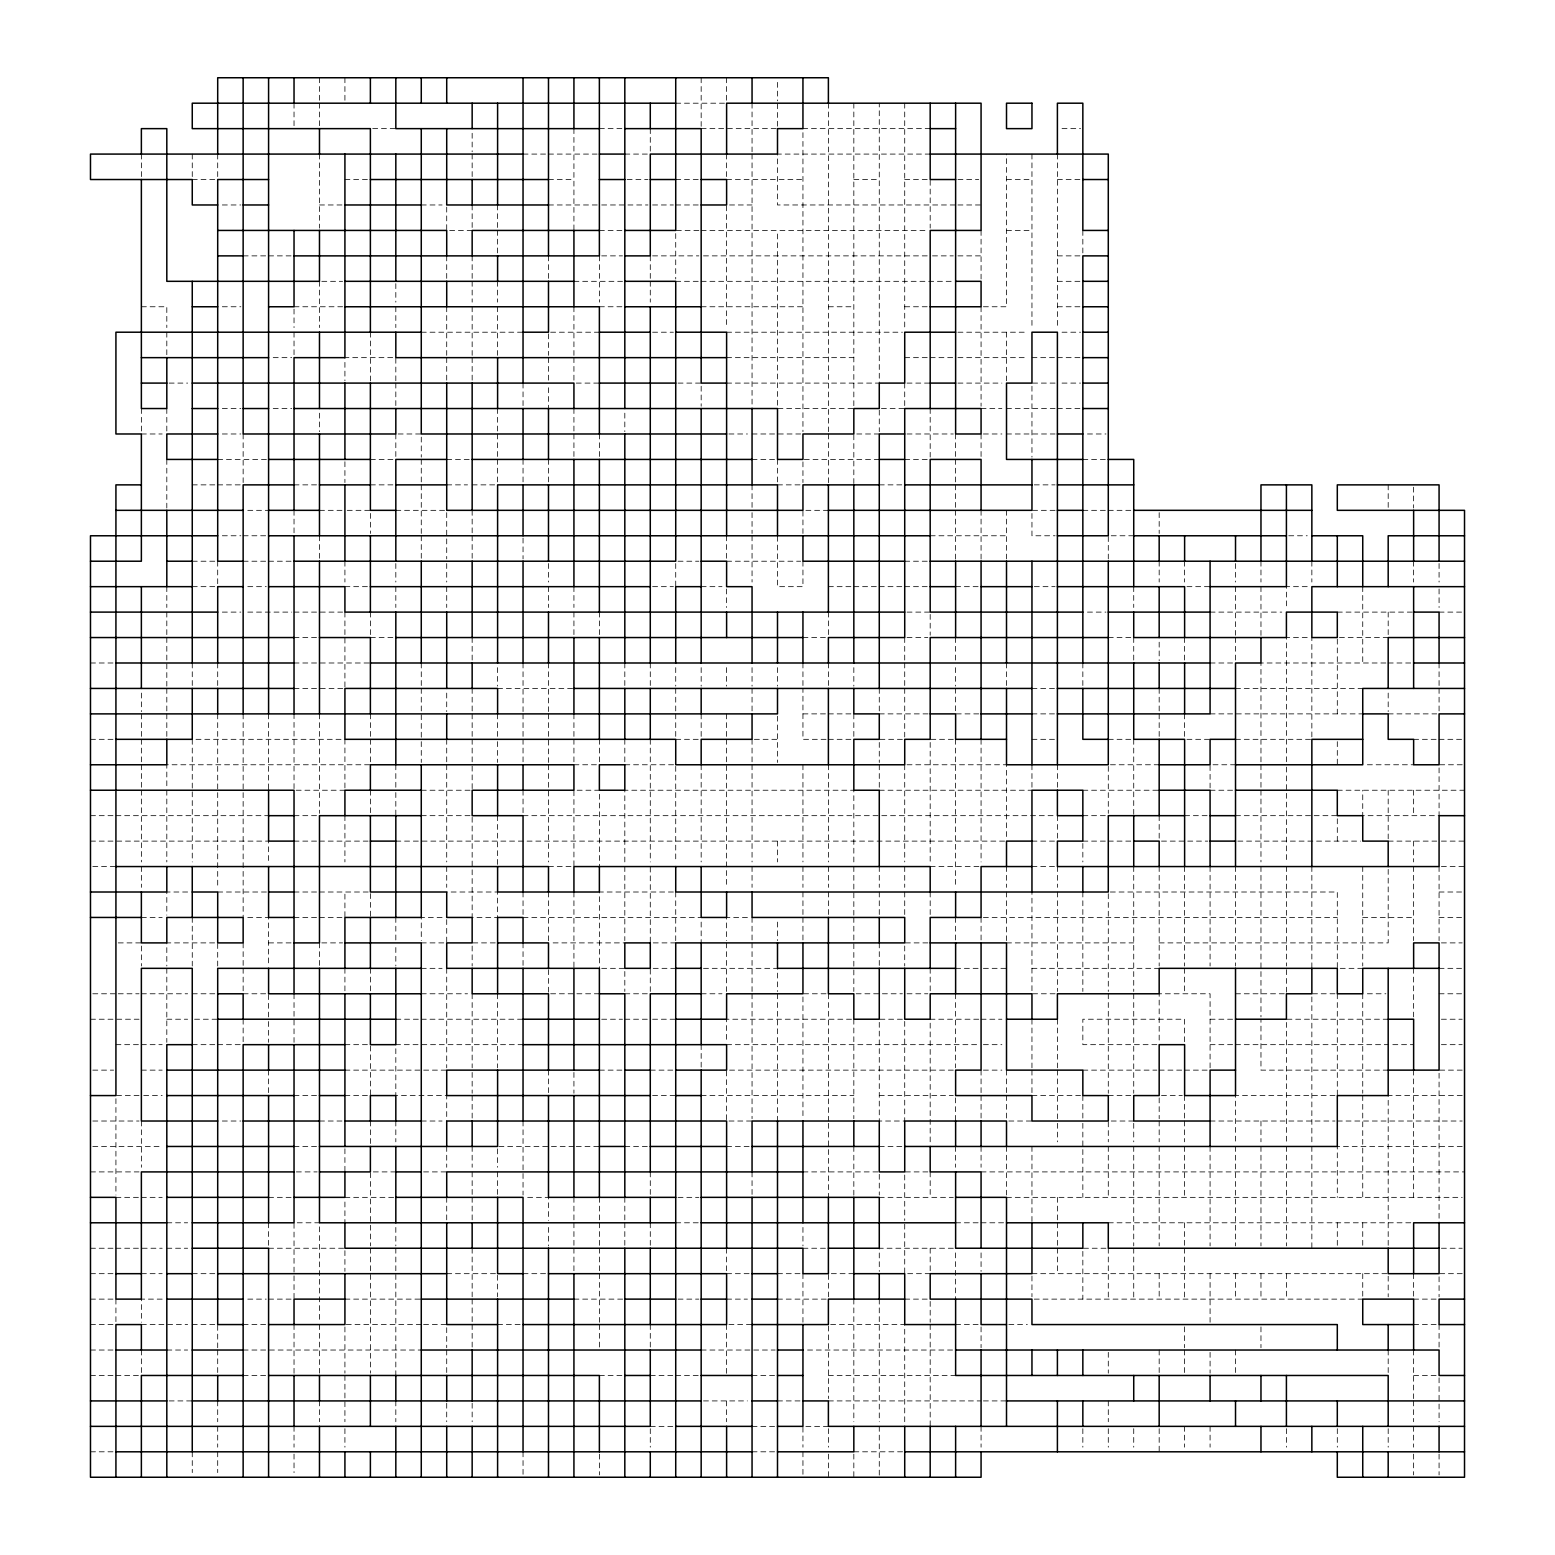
<?xml version="1.0" encoding="UTF-8"?>
<svg xmlns="http://www.w3.org/2000/svg" width="1555" height="1555" viewBox="0 0 1555 1555"><rect width="100%" height="100%" fill="white"/><g stroke="black" fill="none" stroke-linecap="round" stroke-linejoin="round"><path stroke-width="0.75" stroke-dasharray="5 3.75" d="M675.725 103.194L726.613 103.194M372.695 128.637L395.825 128.637M599.375 128.637L622.505 128.637M701.169 128.637L777.5 128.637L777.5 103.194M930.182 128.637L802.944 128.637L802.944 431.668M1062.026 128.637L1080.531 128.637M523.044 154.081L546.174 154.081M548.487 154.081L597.062 154.081M624.818 154.081L650.282 154.081M930.182 154.081L777.5 154.081L777.5 204.968L955.625 204.968M192.256 179.525L215.387 179.525M344.918 179.525L368.069 179.525M548.487 179.525L573.931 179.525M627.131 179.525L647.969 179.525M675.725 179.525L698.856 179.525M726.613 179.525L802.944 179.525M853.831 179.525L879.275 179.525M904.718 179.525L930.182 179.525L930.182 228.119M957.938 179.525L978.756 179.525M1006.513 179.525L1031.956 179.525M1057.4 179.525L1080.531 179.525M222.326 204.968L240.831 204.968M319.475 204.968L342.605 204.968M421.269 204.968L442.087 204.968M548.487 204.968L599.375 204.968M601.688 204.968L647.969 204.968M652.595 204.968L673.412 204.968M675.725 204.968L698.856 204.968M752.056 204.968L726.613 204.968L726.613 327.58M957.938 204.968L981.069 204.968M472.156 230.432L446.713 230.432L446.713 204.968M599.375 230.432L622.505 230.432M698.856 230.432L675.725 230.432L675.725 279.006M701.169 230.432L927.869 230.432M1006.513 230.432L1031.956 230.432M243.144 255.875L266.274 255.875M268.587 255.875L294.031 255.875M601.688 255.875L622.505 255.875M652.595 255.875L698.856 255.875M703.482 255.875L927.869 255.875M932.495 255.875L953.312 255.875M957.938 255.875L981.069 255.875M1057.4 255.875L1080.531 255.875M321.788 281.319L342.605 281.319M573.931 281.319L622.505 281.319M675.725 281.319L698.856 281.319M701.169 281.319L953.312 281.319M1057.4 281.319L1080.531 281.319M141.369 306.763L166.813 306.763L166.813 327.58M222.326 306.763L240.831 306.763M294.031 306.763L342.605 306.763M599.375 306.763L624.818 306.763M701.169 306.763L802.944 306.763M828.387 306.763L853.831 306.763M904.718 306.763L930.182 306.763M983.382 306.763L1006.513 306.763L1006.513 154.081M1057.4 306.763L1080.531 306.763M421.269 332.206L523.044 332.206M599.375 332.206L548.487 332.206L548.487 355.337M652.595 332.206L673.412 332.206M726.613 332.206L902.405 332.206M957.938 332.206L1027.33 332.206M1062.026 332.206L1080.531 332.206M273.214 357.65L291.718 357.65M726.613 357.65L853.831 357.65M904.718 357.65L927.869 357.65M930.182 357.65L953.312 357.65M957.938 357.65L1027.33 357.65M1031.956 357.65L1055.087 357.65M1057.4 357.65L1080.531 357.65M169.126 383.094L187.63 383.094M576.244 383.094L599.375 383.094M678.038 383.094L701.169 383.094L701.169 406.224M726.613 383.094L879.275 383.094L879.275 103.194M907.032 383.094L930.182 383.094M957.938 383.094L1001.887 383.094M1055.087 383.094L1031.956 383.094L1031.956 457.112M1062.026 383.094L1080.531 383.094M222.326 408.537L240.831 408.537M273.214 408.537L291.718 408.537M981.069 408.537L1001.887 408.537M1006.513 408.537L1055.087 408.537M1057.4 408.537L1080.531 408.537M141.369 433.981L162.186 433.981M222.326 433.981L240.831 433.981M398.138 433.981L421.269 433.981L421.269 457.112M728.926 433.981L747.43 433.981M752.056 433.981L800.631 433.981M879.275 433.981L853.831 433.981L853.831 484.868M907.032 433.981L953.312 433.981M983.382 433.981L1001.887 433.981M1006.513 433.981L1055.087 433.981M1087.47 433.981L1105.974 433.981M217.7 459.425L268.587 459.425M370.382 459.425L395.825 459.425M446.713 459.425L472.156 459.425M752.056 459.425L775.187 459.425M879.275 459.425L802.944 459.425L802.944 482.555M904.718 459.425L927.869 459.425M1082.844 459.425L1108.287 459.425M192.256 484.868L215.387 484.868M217.7 484.868L240.831 484.868M294.031 484.868L317.162 484.868M370.382 484.868L393.512 484.868M446.713 484.868L467.53 484.868M472.156 484.868L495.287 484.868M777.5 484.868L802.944 484.868M879.275 484.868L902.405 484.868M1034.269 484.868L1055.087 484.868M247.77 510.332L268.587 510.332M319.475 510.332L344.918 510.332M347.231 510.332L370.382 510.332L370.382 533.462M395.825 510.332L446.713 510.332M828.387 510.332L802.944 510.332L802.944 533.462M1055.087 510.332L1031.956 510.332L1031.956 535.775L1055.087 535.775M1082.844 510.332L1105.974 510.332M1108.287 510.332L1133.731 510.332M222.326 535.775L240.831 535.775M243.144 535.775L268.587 535.775M930.182 535.775L1006.513 535.775M1133.731 535.775L1108.287 535.775L1108.287 558.906M1288.726 535.775L1307.23 535.775M192.256 561.219L215.387 561.219M243.144 561.219L266.274 561.219M268.587 561.219L291.718 561.219M678.038 561.219L698.856 561.219M726.613 561.219L800.631 561.219M904.718 561.219L927.869 561.219M192.256 586.663L215.387 586.663M247.77 586.663L266.274 586.663M344.918 586.663L370.382 586.663M652.595 586.663L673.412 586.663M701.169 586.663L721.986 586.663M828.387 586.663L851.518 586.663M853.831 586.663L876.962 586.663M879.275 586.663L902.405 586.663M904.718 586.663L927.869 586.663M955.625 586.663L978.756 586.663M1034.269 586.663L1055.087 586.663M1186.931 586.663L1210.082 586.663M1307.23 586.663L1286.413 586.663L1286.413 607.48M222.326 612.106L240.831 612.106M247.77 612.106L291.718 612.106M294.031 612.106L342.605 612.106M907.032 612.106L930.182 612.106M1087.47 612.106L1105.974 612.106M1210.082 612.106L1281.787 612.106M1337.3 612.106L1413.631 612.106M1439.075 612.106L1462.205 612.106M294.031 637.55L317.162 637.55M370.382 637.55L395.825 637.55M802.944 637.55L828.387 637.55M907.032 637.55L927.869 637.55M1108.287 637.55L1131.418 637.55M1307.23 637.55L1286.413 637.55L1286.413 764.768M1388.187 637.55L1337.3 637.55L1337.3 713.881M90.482 662.994L113.612 662.994M294.031 662.994L370.382 662.994M1210.082 662.994L1235.525 662.994M1385.874 662.994L1260.969 662.994L1260.969 762.455M1388.187 662.994L1411.318 662.994M294.031 688.437L344.918 688.437L344.918 637.55M497.6 688.437L573.931 688.437M1031.956 688.437L1057.4 688.437M1235.525 688.437L1362.744 688.437M802.944 713.881L826.074 713.881M828.387 713.881L851.518 713.881M879.275 713.881L930.182 713.881M978.756 713.881L955.625 713.881L955.625 688.437M1031.956 713.881L1055.087 713.881M1210.082 713.881L1362.744 713.881M1388.187 713.881L1436.762 713.881M90.482 739.325L113.612 739.325M675.725 739.325L701.169 739.325M754.369 739.325L777.5 739.325M826.074 739.325L802.944 739.325L802.944 688.437M828.387 739.325L851.518 739.325M902.405 739.325L879.275 739.325L879.275 762.455M953.312 739.325L930.182 739.325L930.182 861.937M1031.956 739.325L1055.087 739.325M1108.287 739.325L1131.418 739.325M1186.931 739.325L1210.082 739.325M1235.525 739.325L1311.856 739.325L1311.856 637.55M1413.631 739.325L1436.762 739.325M1439.075 739.325L1462.205 739.325M573.931 764.768L599.375 764.768M624.818 764.768L675.725 764.768L675.725 861.937M907.032 764.768L1006.513 764.768L1006.513 838.806M1159.175 764.768L1108.287 764.768L1108.287 813.362M1235.525 764.768L1210.082 764.768L1210.082 787.919M1367.37 764.768L1413.631 764.768M1462.205 764.768L1439.075 764.768L1439.075 815.675L1362.744 815.675L1362.744 790.232M344.918 790.232L294.031 790.232L294.031 713.881M421.269 790.232L472.156 790.232L472.156 764.768M879.275 790.232L1031.956 790.232M1082.844 790.232L1159.175 790.232M1210.082 790.232L1235.525 790.232M1337.3 790.232L1464.518 790.232M90.482 815.675L113.612 815.675M115.925 815.675L268.587 815.675M294.031 815.675L317.162 815.675M421.269 815.675L472.156 815.675L472.156 917.45L497.6 917.45L497.6 892.006L446.713 892.006M523.044 815.675L1055.087 815.675M1082.844 815.675L1108.287 815.675M1184.618 815.675L1207.769 815.675M1235.525 815.675L1311.856 815.675M1314.169 815.675L1337.3 815.675L1337.3 841.119M90.482 841.119L268.587 841.119L268.587 861.937M294.031 841.119L317.162 841.119M319.475 841.119L368.069 841.119M395.825 841.119L1006.513 841.119M1031.956 841.119L1055.087 841.119M1082.844 841.119L1105.974 841.119M1108.287 841.119L1131.418 841.119M1161.488 841.119L1207.769 841.119M1237.838 841.119L1360.431 841.119M1388.187 841.119L1436.762 841.119M1441.388 841.119L1464.518 841.119M92.795 866.563L115.925 866.563M548.487 866.563L573.931 866.563L573.931 790.232L599.375 790.232L599.375 866.563M930.182 866.563L981.069 866.563M1031.956 866.563L1055.087 866.563M1441.388 866.563L1464.518 866.563M187.63 892.006L166.813 892.006L166.813 915.137M217.7 892.006L268.587 892.006M294.031 892.006L317.162 892.006M319.475 892.006L370.382 892.006L370.382 917.45M673.412 892.006L599.375 892.006L599.375 968.337M1439.075 892.006L1462.205 892.006M141.369 917.45L162.186 917.45M247.77 917.45L268.587 917.45L268.587 966.024M294.031 917.45L317.162 917.45M319.475 917.45L344.918 917.45L344.918 892.006M442.087 917.45L421.269 917.45L421.269 940.581M523.044 917.45L701.169 917.45M747.43 917.45L726.613 917.45L726.613 940.581M983.382 917.45L1337.3 917.45M1362.744 917.45L1413.631 917.45M1439.075 917.45L1462.205 917.45M118.238 942.894L141.369 942.894L141.369 966.024M268.587 942.894L294.031 942.894M321.788 942.894L342.605 942.894M421.269 942.894L446.713 942.894L446.713 917.45M495.287 942.894L472.156 942.894L472.156 966.024M553.114 942.894L624.818 942.894M675.725 942.894L650.282 942.894L650.282 866.563M927.869 942.894L904.718 942.894L904.718 966.024M1006.513 942.894L1133.731 942.894M1159.175 942.894L1388.187 942.894L1388.187 866.563M1441.388 942.894L1462.205 942.894M421.269 968.337L442.087 968.337M601.688 968.337L624.818 968.337L624.818 991.468M675.725 968.337L650.282 968.337L650.282 991.468M703.482 968.337L777.5 968.337L777.5 991.468M955.625 968.337L978.756 968.337M983.382 968.337L1006.513 968.337M1031.956 968.337L1159.175 968.337M1362.744 968.337L1337.3 968.337L1337.3 892.006L1108.287 892.006L1108.287 991.468M1439.075 968.337L1462.205 968.337M92.795 993.781L115.925 993.781M118.238 993.781L139.056 993.781M141.369 993.781L187.63 993.781M192.256 993.781L217.7 993.781M243.144 993.781L268.587 993.781L268.587 1016.912M421.269 993.781L467.53 993.781M599.375 993.781L548.487 993.781L548.487 968.337M624.818 993.781L647.969 993.781M701.169 993.781L721.986 993.781M826.074 993.781L802.944 993.781L802.944 1118.706M856.144 993.781L902.405 993.781M907.032 993.781L927.869 993.781M1055.087 993.781L1031.956 993.781L1031.956 892.006M1235.525 993.781L1286.413 993.781L1286.413 968.337M1334.987 993.781L1311.856 993.781L1311.856 1141.837M1367.37 993.781L1385.874 993.781M1439.075 993.781L1462.205 993.781M90.482 1019.225L139.056 1019.225M166.813 1019.225L187.63 1019.225M194.569 1019.225L217.7 1019.225M395.825 1019.225L418.956 1019.225M421.269 1019.225L523.044 1019.225M601.688 1019.225L622.505 1019.225M624.818 1019.225L650.282 1019.225M652.595 1019.225L675.725 1019.225M851.518 1019.225L726.613 1019.225L726.613 1042.355M902.405 1019.225L879.275 1019.225L879.275 1121.019L904.718 1121.019L904.718 1019.225M978.756 1019.225L930.182 1019.225L930.182 1141.837M981.069 1019.225L1001.887 1019.225M1210.082 1019.225L1233.212 1019.225M1388.187 1019.225L1286.413 1019.225L1286.413 1141.837M1441.388 1019.225L1462.205 1019.225M115.925 1044.668L139.056 1044.668M141.369 1044.668L162.186 1044.668M192.256 1044.668L215.387 1044.668M217.7 1044.668L240.831 1044.668M344.918 1044.668L368.069 1044.668M523.044 1044.668L395.825 1044.668L395.825 1095.575L446.713 1095.575L446.713 1121.019M726.613 1044.668L978.756 1044.668M983.382 1044.668L1001.887 1044.668M1156.862 1044.668L1082.844 1044.668L1082.844 1019.225L1184.618 1019.225L1184.618 1042.355M1210.082 1044.668L1233.212 1044.668M1235.525 1044.668L1388.187 1044.668M1392.813 1044.668L1413.631 1044.668M1441.388 1044.668L1462.205 1044.668M92.795 1070.132L113.612 1070.132M141.369 1070.132L162.186 1070.132M344.918 1070.132L446.713 1070.132M599.375 1070.132L624.818 1070.132M650.282 1070.132L673.412 1070.132M953.312 1070.132L726.613 1070.132L726.613 1121.019L752.056 1121.019M983.382 1070.132L1001.887 1070.132M1082.844 1070.132L1156.862 1070.132M1159.175 1070.132L1182.305 1070.132M1184.618 1070.132L1207.769 1070.132M1388.187 1070.132L1260.969 1070.132L1260.969 1019.225M1462.205 1070.132L1439.075 1070.132L1439.075 1222.794M139.056 1095.575L115.925 1095.575L115.925 1195.037M143.682 1095.575L162.186 1095.575M294.031 1095.575L319.475 1095.575M344.918 1095.575L370.382 1095.575L370.382 1044.668M652.595 1095.575L675.725 1095.575M701.169 1095.575L853.831 1095.575M879.275 1095.575L953.312 1095.575M1031.956 1095.575L1080.531 1095.575M1108.287 1095.575L1133.731 1095.575M1161.488 1095.575L1182.305 1095.575M1334.987 1095.575L1235.525 1095.575L1235.525 1141.837M1462.205 1095.575L1388.187 1095.575L1388.187 1248.237M92.795 1121.019L139.056 1121.019M222.326 1121.019L240.831 1121.019M319.475 1121.019L342.605 1121.019M421.269 1121.019L442.087 1121.019M1008.826 1121.019L1031.956 1121.019M1133.731 1121.019L1108.287 1121.019L1108.287 1141.837M1210.082 1121.019L1334.987 1121.019M1337.3 1121.019L1462.205 1121.019M92.795 1146.463L162.186 1146.463M294.031 1146.463L319.475 1146.463M573.931 1146.463L497.6 1146.463L497.6 1167.28M576.244 1146.463L599.375 1146.463M624.818 1146.463L647.969 1146.463M726.613 1146.463L752.056 1146.463M879.275 1146.463L904.718 1146.463M1462.205 1146.463L1337.3 1146.463L1337.3 1197.35M90.482 1171.906L139.056 1171.906M296.344 1171.906L317.162 1171.906M395.825 1171.906L370.382 1171.906L370.382 1245.924M423.582 1171.906L446.713 1171.906M802.944 1171.906L879.275 1171.906L879.275 1195.037M927.869 1171.906L904.718 1171.906L904.718 1220.481M981.069 1171.906L1464.518 1171.906M115.925 1197.35L139.056 1197.35M141.369 1197.35L162.186 1197.35M268.587 1197.35L294.031 1197.35M344.918 1197.35L395.825 1197.35M527.67 1197.35L548.487 1197.35L548.487 1220.481M678.038 1197.35L698.856 1197.35M879.275 1197.35L953.312 1197.35M1006.513 1197.35L1462.205 1197.35M166.813 1222.794L187.63 1222.794M675.725 1222.794L701.169 1222.794M955.625 1222.794L978.756 1222.794M981.069 1222.794L1006.513 1222.794M1108.287 1222.794L1411.318 1222.794M90.482 1248.237L113.612 1248.237M115.925 1248.237L162.186 1248.237M166.813 1248.237L187.63 1248.237M268.587 1248.237L344.918 1248.237L344.918 1271.368M802.944 1248.237L826.074 1248.237M953.312 1248.237L879.275 1248.237L879.275 1271.368M1105.974 1248.237L1082.844 1248.237L1082.844 1299.125M1441.388 1248.237L1462.205 1248.237M90.482 1273.681L113.612 1273.681M141.369 1273.681L162.186 1273.681M192.256 1273.681L217.7 1273.681M446.713 1273.681L497.6 1273.681L497.6 1296.812M523.044 1273.681L548.487 1273.681M726.613 1273.681L752.056 1273.681M777.5 1273.681L800.631 1273.681M853.831 1273.681L828.387 1273.681L828.387 1296.812M930.182 1273.681L904.718 1273.681L904.718 1222.794M1031.956 1273.681L1388.187 1273.681L1388.187 1296.812M1462.205 1273.681L1439.075 1273.681L1439.075 1296.812M90.482 1299.125L113.612 1299.125M162.186 1299.125L141.369 1299.125L141.369 1322.255M247.77 1299.125L266.274 1299.125M268.587 1299.125L294.031 1299.125L294.031 1222.794L319.475 1222.794L319.475 1322.255M344.918 1299.125L421.269 1299.125M573.931 1299.125L624.818 1299.125M678.038 1299.125L698.856 1299.125M726.613 1299.125L747.43 1299.125M777.5 1299.125L828.387 1299.125M904.718 1299.125L927.869 1299.125M1034.269 1299.125L1362.744 1299.125M1413.631 1299.125L1436.762 1299.125M90.482 1324.568L113.612 1324.568M141.369 1324.568L187.63 1324.568M192.256 1324.568L217.7 1324.568L217.7 1347.719M243.144 1324.568L266.274 1324.568M421.269 1324.568L344.918 1324.568L344.918 1373.162M423.582 1324.568L446.713 1324.568L446.713 1347.719M497.6 1324.568L523.044 1324.568M728.926 1324.568L752.056 1324.568M955.625 1324.568L978.756 1324.568M1008.826 1324.568L1027.33 1324.568M1413.631 1324.568L1436.762 1324.568M90.482 1350.032L113.612 1350.032M166.813 1350.032L187.63 1350.032M243.144 1350.032L421.269 1350.032M701.169 1350.032L775.187 1350.032M807.57 1350.032L955.625 1350.032M90.482 1375.475L113.612 1375.475M115.925 1375.475L141.369 1375.475M243.144 1375.475L266.274 1375.475M599.375 1375.475L622.505 1375.475M650.282 1375.475L673.412 1375.475M675.725 1375.475L698.856 1375.475M752.056 1375.475L775.187 1375.475M828.387 1375.475L955.625 1375.475M1413.631 1375.475L1436.762 1375.475M169.126 1400.919L192.256 1400.919M703.482 1400.919L747.43 1400.919M777.5 1400.919L800.631 1400.919M828.387 1400.919L981.069 1400.919M983.382 1400.919L1006.513 1400.919M650.282 1426.363L675.725 1426.363M752.056 1426.363L777.5 1426.363M828.387 1426.363L802.944 1426.363L802.944 1447.18M90.482 1451.806L113.612 1451.806M752.056 1451.806L777.5 1451.806M853.831 1451.806L904.718 1451.806M1439.075 563.532L1439.075 582.037M1439.075 588.976L1439.075 607.48M1439.075 662.994L1439.075 686.124M1439.075 688.437L1439.075 711.568M1439.075 866.563L1439.075 940.581M1439.075 1324.568L1439.075 1350.032M1439.075 1377.788L1439.075 1421.737M1439.075 1454.119L1439.075 1474.937M1413.631 487.181L1413.631 508.019M1413.631 561.219L1413.631 582.037M1413.631 790.232L1413.631 815.675M1413.631 841.119L1413.631 861.937M1413.631 866.563L1413.631 940.581M1413.631 968.337L1413.631 1016.912M1413.631 1070.132L1413.631 1197.35M1413.631 1273.681L1413.631 1296.812M1413.631 1350.032L1413.631 1398.606M1413.631 1400.919L1413.631 1421.737M1413.631 1426.363L1413.631 1447.18M1413.631 1454.119L1413.631 1474.937M1388.187 484.868L1388.187 508.019M1388.187 612.106L1388.187 635.237M1388.187 693.064L1388.187 711.568M1388.187 790.232L1388.187 838.806M1388.187 1350.032L1388.187 1373.162M1388.187 1428.676L1388.187 1447.18M1362.744 586.663L1362.744 662.994M1362.744 866.563L1362.744 966.024M1362.744 993.781L1362.744 1093.262M1362.744 1095.575L1362.744 1197.35M1362.744 1222.794L1362.744 1248.237M1362.744 1273.681L1362.744 1296.812M1337.3 741.638L1337.3 764.768M1337.3 993.781L1337.3 1095.575M1337.3 1222.794L1337.3 1248.237M1337.3 1428.676L1337.3 1447.18M1311.856 561.219L1311.856 582.037M1311.856 866.563L1311.856 968.337M1311.856 1146.463L1311.856 1248.237M1286.413 767.082L1286.413 861.937M1286.413 866.563L1286.413 966.024M1286.413 1146.463L1286.413 1245.924M1286.413 1273.681L1286.413 1299.125M1286.413 1428.676L1286.413 1447.18M1260.969 561.219L1260.969 582.037M1260.969 586.663L1260.969 637.55M1260.969 764.768L1260.969 787.919M1260.969 790.232L1260.969 861.937M1260.969 866.563L1260.969 1016.912M1260.969 1121.019L1260.969 1141.837M1260.969 1146.463L1260.969 1245.924M1260.969 1273.681L1260.969 1299.125M1260.969 1326.881L1260.969 1347.719M1235.525 563.532L1235.525 582.037M1235.525 586.663L1235.525 635.237M1235.525 637.55L1235.525 660.681M1235.525 866.563L1235.525 966.024M1235.525 1146.463L1235.525 1245.924M1235.525 1273.681L1235.525 1299.125M1235.525 1350.032L1235.525 1373.162M1210.082 866.563L1210.082 966.024M1210.082 1067.819L1210.082 993.781L1159.175 993.781L1159.175 1042.355M1210.082 1146.463L1210.082 1245.924M1210.082 1273.681L1210.082 1322.255M1210.082 1352.345L1210.082 1373.162M1210.082 1426.363L1210.082 1447.18M1184.618 561.219L1184.618 582.037M1184.618 637.55L1184.618 660.681M1184.618 713.881L1184.618 737.012M1184.618 866.563L1184.618 966.024M1184.618 968.337L1184.618 993.781M1184.618 1095.575L1184.618 1118.706M1184.618 1121.019L1184.618 1141.837M1184.618 1146.463L1184.618 1197.35M1184.618 1222.794L1184.618 1245.924M1184.618 1248.237L1184.618 1299.125M1184.618 1326.881L1184.618 1347.719M1184.618 1350.032L1184.618 1373.162M1184.618 1426.363L1184.618 1447.18M1159.175 512.645L1159.175 533.462M1159.175 561.219L1159.175 582.037M1159.175 642.176L1159.175 660.681M1159.175 688.437L1159.175 711.568M1159.175 713.881L1159.175 739.325M1159.175 815.675L1159.175 838.806M1159.175 866.563L1159.175 966.024M1159.175 1097.888L1159.175 1118.706M1159.175 1121.019L1159.175 1141.837M1159.175 1146.463L1159.175 1245.924M1159.175 1273.681L1159.175 1299.125M1159.175 1350.032L1159.175 1373.162M1159.175 1428.676L1159.175 1451.806M1133.731 586.663L1133.731 607.48M1133.731 637.55L1133.731 660.681M1133.731 739.325L1133.731 815.675M1133.731 866.563L1133.731 991.468M1133.731 993.781L1133.731 1093.262M1133.731 1123.332L1133.731 1141.837M1133.731 1146.463L1133.731 1245.924M1133.731 1248.237L1133.731 1299.125M1133.731 1428.676L1133.731 1447.18M1108.287 993.781L1108.287 1093.262M1108.287 1146.463L1108.287 1197.35M1108.287 1248.237L1108.287 1299.125M1108.287 1352.345L1108.287 1373.162M1108.287 1400.919L1108.287 1421.737M1108.287 1428.676L1108.287 1447.18M1082.844 230.432L1082.844 253.562M1082.844 662.994L1082.844 686.124M1082.844 843.432L1082.844 861.937M1082.844 892.006L1082.844 991.468M1082.844 1095.575L1082.844 1118.706M1082.844 1123.332L1082.844 1197.35M1082.844 1428.676L1082.844 1447.18M1057.4 154.081L1057.4 327.58M1057.4 764.768L1057.4 787.919M1057.4 815.675L1057.4 838.806M1057.4 866.563L1057.4 887.38M1057.4 892.006L1057.4 991.468M1057.4 1019.225L1057.4 1067.819M1057.4 1070.132L1057.4 1118.706M1057.4 1123.332L1057.4 1141.837M1057.4 1197.35L1057.4 1220.481M1057.4 1222.794L1057.4 1245.924M1057.4 1248.237L1057.4 1273.681M1031.956 154.081L1031.956 327.58M1031.956 764.768L1031.956 787.919M1031.956 1019.225L1031.956 1067.819M1031.956 1070.132L1031.956 1093.262M1031.956 1146.463L1031.956 1222.794M1031.956 1275.994L1031.956 1296.812M1006.513 332.206L1006.513 380.781M1006.513 510.332L1006.513 558.906M1006.513 662.994L1006.513 686.124M1006.513 866.563L1006.513 887.38M1006.513 892.006L1006.513 940.581M1006.513 1070.132L1006.513 1093.262M1006.513 1095.575L1006.513 1118.706M1006.513 1146.463L1006.513 1195.037M981.069 230.432L981.069 279.006M981.069 306.763L981.069 406.224M981.069 433.981L981.069 457.112M981.069 510.332L981.069 561.219M981.069 739.325L981.069 861.937M981.069 917.45L981.069 940.581M981.069 1070.132L981.069 1093.262M981.069 1095.575L981.069 1121.019M981.069 1146.463L981.069 1167.28M981.069 1252.863L981.069 1271.368M981.069 1326.881L981.069 1347.719M981.069 1426.363L981.069 1447.18M955.625 433.981L955.625 457.112M955.625 459.425L955.625 482.555M955.625 484.868L955.625 508.019M955.625 510.332L955.625 561.219M955.625 637.55L955.625 660.681M955.625 667.62L955.625 686.124M955.625 739.325L955.625 887.38M955.625 917.45L955.625 940.581M955.625 993.781L955.625 1067.819M955.625 1097.888L955.625 1121.019M955.625 1146.463L955.625 1167.28M955.625 1252.863L955.625 1299.125M930.182 408.537L930.182 457.112M930.182 614.419L930.182 635.237M930.182 892.006L930.182 915.137M930.182 968.337L930.182 991.468M930.182 1171.906L930.182 1197.35M930.182 1248.237L930.182 1271.368M930.182 1301.438L930.182 1322.255M930.182 1324.568L930.182 1426.363M904.718 103.194L904.718 327.58M904.718 383.094L904.718 408.537L879.275 408.537L879.275 431.668M904.718 637.55L904.718 660.681M904.718 662.994L904.718 686.124M904.718 688.437L904.718 737.012M904.718 764.768L904.718 861.937M904.718 866.563L904.718 887.38M904.718 892.006L904.718 917.45M904.718 1421.737L904.718 1324.568L828.387 1324.568L828.387 1398.606M879.275 688.437L879.275 711.568M879.275 764.768L879.275 787.919M879.275 866.563L879.275 887.38M879.275 892.006L879.275 915.137M879.275 942.894L879.275 966.024M879.275 1299.125L879.275 1421.737M879.275 1426.363L879.275 1477.25M853.831 103.194L853.831 408.537L777.5 408.537L777.5 230.432M853.831 667.62L853.831 686.124M853.831 713.881L853.831 737.012M853.831 861.937L853.831 790.232L624.818 790.232L624.818 861.937M853.831 866.563L853.831 915.137M853.831 917.45L853.831 991.468M853.831 1019.225L853.831 1118.706M853.831 1146.463L853.831 1197.35M853.831 1299.125L853.831 1421.737M853.831 1454.119L853.831 1477.25M828.387 103.194L828.387 431.668M828.387 433.981L828.387 484.868M828.387 612.106L828.387 635.237M828.387 662.994L828.387 686.124M828.387 764.768L828.387 861.937M828.387 866.563L828.387 887.38M828.387 892.006L828.387 915.137M828.387 993.781L828.387 1121.019M828.387 1123.332L828.387 1197.35M828.387 1428.676L828.387 1447.18M828.387 1454.119L828.387 1477.25M802.944 561.219L802.944 586.663L777.5 586.663L777.5 535.775M802.944 662.994L802.944 686.124M802.944 764.768L802.944 861.937M802.944 866.563L802.944 887.38M802.944 892.006L802.944 915.137M802.944 917.45L802.944 942.894M802.944 1227.42L802.944 1245.924M802.944 1273.681L802.944 1322.255M802.944 1451.806L802.944 1474.937M777.5 82.376L777.5 100.881M777.5 459.425L777.5 482.555M777.5 667.62L777.5 686.124M777.5 716.194L777.5 762.455M777.5 841.119L777.5 861.937M777.5 922.076L777.5 940.581M777.5 993.781L777.5 1121.019M752.056 103.194L752.056 151.768M752.056 154.081L752.056 408.537M752.056 484.868L752.056 508.019M752.056 512.645L752.056 533.462M752.056 535.775L752.056 582.037M752.056 667.62L752.056 686.124M752.056 688.437L752.056 711.568M752.056 739.325L752.056 762.455M752.056 764.768L752.056 861.937M752.056 866.563L752.056 887.38M752.056 917.45L752.056 940.581M752.056 942.894L752.056 991.468M752.056 993.781L752.056 1118.706M752.056 1171.906L752.056 1195.037M726.613 77.75L726.613 100.881M726.613 154.081L726.613 177.212M726.613 535.775L726.613 558.906M726.613 588.976L726.613 607.48M726.613 667.62L726.613 686.124M726.613 713.881L726.613 737.012M726.613 739.325L726.613 887.38M726.613 942.894L726.613 991.468M726.613 1248.237L726.613 1271.368M726.613 1324.568L726.613 1375.475M726.613 1400.919L726.613 1421.737M701.169 77.75L701.169 126.324M701.169 667.62L701.169 686.124M701.169 713.881L701.169 737.012M701.169 764.768L701.169 861.937M701.169 922.076L701.169 942.894M701.169 1044.668L701.169 1067.819M675.725 563.532L675.725 586.663M675.725 667.62L675.725 686.124M675.725 688.437L675.725 711.568M675.725 713.881L675.725 737.012M675.725 892.006L675.725 940.581M650.282 128.637L650.282 151.768M650.282 255.875L650.282 279.006M650.282 281.319L650.282 302.137M650.282 662.994L650.282 686.124M650.282 739.325L650.282 861.937M650.282 1171.906L650.282 1195.037M650.282 1222.794L650.282 1245.924M650.282 1324.568L650.282 1347.719M650.282 1428.676L650.282 1447.18M624.818 413.163L624.818 431.668M624.818 662.994L624.818 686.124M624.818 739.325L624.818 762.455M624.818 866.563L624.818 940.581M624.818 1197.35L624.818 1220.481M624.818 1222.794L624.818 1245.924M599.375 255.875L599.375 302.137M599.375 433.981L599.375 457.112M599.375 612.106L599.375 635.237M599.375 739.325L599.375 762.455M599.375 1197.35L599.375 1220.481M599.375 1222.794L599.375 1245.924M599.375 1248.237L599.375 1271.368M599.375 1273.681L599.375 1322.255M599.375 1324.568L599.375 1347.719M599.375 1454.119L599.375 1474.937M573.931 128.637L573.931 230.432M573.931 306.763L573.931 355.337M573.931 357.65L573.931 380.781M573.931 408.537L573.931 431.668M573.931 433.981L573.931 457.112M573.931 586.663L573.931 607.48M573.931 612.106L573.931 635.237M573.931 713.881L573.931 737.012M573.931 739.325L573.931 762.455M573.931 892.006L573.931 968.337M573.931 1072.445L573.931 1093.262M573.931 1197.35L573.931 1220.481M573.931 1222.794L573.931 1245.924M573.931 1248.237L573.931 1271.368M548.487 255.875L548.487 279.006M548.487 357.65L548.487 380.781M548.487 387.72L548.487 408.537M548.487 459.425L548.487 482.555M548.487 563.532L548.487 582.037M548.487 586.663L548.487 607.48M548.487 662.994L548.487 711.568M548.487 713.881L548.487 762.455M548.487 764.768L548.487 861.937M548.487 892.006L548.487 942.894M548.487 1070.132L548.487 1093.262M548.487 1227.42L548.487 1245.924M523.044 383.094L523.044 406.224M523.044 459.425L523.044 482.555M523.044 538.088L523.044 558.906M523.044 662.994L523.044 711.568M523.044 713.881L523.044 737.012M523.044 739.325L523.044 764.768M523.044 790.232L523.044 813.362M523.044 892.006L523.044 915.137M523.044 942.894L523.044 968.337M523.044 1121.019L523.044 1195.037M523.044 1451.806L523.044 1474.937M497.6 204.968L497.6 228.119M497.6 230.432L497.6 255.875M497.6 281.319L497.6 302.137M497.6 306.763L497.6 355.337M497.6 408.537L497.6 431.668M497.6 433.981L497.6 457.112M497.6 459.425L497.6 482.555M497.6 667.62L497.6 686.124M497.6 713.881L497.6 737.012M497.6 741.638L497.6 762.455M497.6 815.675L497.6 866.563M497.6 993.781L497.6 1067.819M497.6 1171.906L497.6 1195.037M472.156 133.264L472.156 151.768M472.156 154.081L472.156 179.525M472.156 204.968L472.156 228.119M472.156 255.875L472.156 279.006M472.156 281.319L472.156 302.137M472.156 306.763L472.156 355.337M472.156 357.65L472.156 380.781M472.156 510.332L472.156 533.462M472.156 535.775L472.156 558.906M472.156 637.55L472.156 660.681M472.156 688.437L472.156 711.568M472.156 713.881L472.156 737.012M472.156 739.325L472.156 762.455M472.156 993.781L472.156 1067.819M472.156 1072.445L472.156 1093.262M472.156 1095.575L472.156 1118.706M472.156 1146.463L472.156 1167.28M472.156 1171.906L472.156 1195.037M472.156 1197.35L472.156 1220.481M472.156 1248.237L472.156 1296.812M472.156 1299.125L472.156 1322.255M472.156 1324.568L472.156 1347.719M472.156 1403.232L472.156 1421.737M446.713 255.875L446.713 279.006M446.713 306.763L446.713 355.337M446.713 357.65L446.713 383.094M446.713 512.645L446.713 558.906M446.713 563.532L446.713 582.037M446.713 586.663L446.713 607.48M446.713 693.064L446.713 711.568M446.713 739.325L446.713 762.455M446.713 764.768L446.713 861.937M446.713 866.563L446.713 887.38M446.713 968.337L446.713 1067.819M446.713 1146.463L446.713 1167.28M446.713 1197.35L446.713 1220.481M446.713 1350.032L446.713 1375.475M446.713 1403.232L446.713 1421.737M421.269 459.425L421.269 482.555M421.269 484.868L421.269 533.462M421.269 535.775L421.269 561.219M421.269 662.994L421.269 686.124M421.269 688.437L421.269 739.325M421.269 741.638L421.269 762.455M395.825 283.632L395.825 302.137M395.825 306.763L395.825 327.58M395.825 380.781L395.825 357.65L344.918 357.65L344.918 380.781M395.825 383.094L395.825 408.537M395.825 433.981L395.825 457.112M395.825 563.532L395.825 582.037M395.825 586.663L395.825 607.48M395.825 764.768L395.825 787.919M395.825 792.545L395.825 815.675M395.825 917.45L395.825 940.581M395.825 947.52L395.825 966.024M395.825 1121.019L395.825 1141.837M395.825 1227.42L395.825 1245.924M395.825 1248.237L395.825 1375.475M395.825 1400.919L395.825 1421.737M370.382 332.206L370.382 383.094M370.382 612.106L370.382 635.237M370.382 713.881L370.382 737.012M370.382 739.325L370.382 764.768L166.813 764.768L166.813 787.919M370.382 790.232L370.382 813.362M370.382 968.337L370.382 991.468M370.382 1121.019L370.382 1146.463M370.382 1248.237L370.382 1373.162M344.918 77.75L344.918 100.881M344.918 461.738L344.918 482.555M344.918 561.219L344.918 582.037M344.918 612.106L344.918 635.237M344.918 787.919L344.918 739.325L192.256 739.325L192.256 861.937M344.918 815.675L344.918 861.937M344.918 968.337L344.918 991.468M344.918 1148.776L344.918 1171.906M344.918 1201.976L344.918 1222.794M344.918 1375.475L344.918 1421.737M344.918 1428.676L344.918 1447.18M319.475 77.75L319.475 100.881M319.475 103.194L319.475 126.324M319.475 154.081L319.475 228.119M319.475 281.319L319.475 327.58M319.475 413.163L319.475 431.668M319.475 535.775L319.475 558.906M319.475 713.881L319.475 813.362M319.475 942.894L319.475 966.024M319.475 1324.568L319.475 1373.162M319.475 1400.919L319.475 1421.737M294.031 103.194L294.031 126.324M294.031 309.076L294.031 327.58M294.031 332.206L294.031 355.337M294.031 510.332L294.031 533.462M294.031 993.781L294.031 1042.355M294.031 1324.568L294.031 1375.475M294.031 1426.363L294.031 1447.18M294.031 1454.119L294.031 1472.624M268.587 713.881L268.587 790.232M268.587 1021.538L268.587 1042.355M268.587 1070.132L268.587 1093.262M268.587 1222.794L268.587 1245.924M243.144 433.981L243.144 482.555M243.144 713.881L243.144 917.45M243.144 942.894L243.144 966.024M243.144 968.337L243.144 991.468M243.144 1019.225L243.144 1042.355M217.7 154.081L217.7 177.212M217.7 561.219L217.7 586.663M217.7 662.994L217.7 686.124M217.7 713.881L217.7 887.38M217.7 966.024L217.7 942.894L166.813 942.894L166.813 966.024M217.7 1350.032L217.7 1373.162M217.7 1400.919L217.7 1421.737M217.7 1426.363L217.7 1447.18M217.7 1451.806L217.7 1472.624M192.256 154.081L192.256 177.212M192.256 662.994L192.256 686.124M192.256 917.45L192.256 966.024M192.256 1451.806L192.256 1472.624M166.813 332.206L166.813 355.337M166.813 408.537L166.813 431.668M166.813 459.425L166.813 508.019M166.813 586.663L166.813 607.48M166.813 612.106L166.813 635.237M166.813 637.55L166.813 686.124M166.813 688.437L166.813 711.568M166.813 713.881L166.813 737.012M166.813 790.232L166.813 861.937M166.813 968.337L166.813 1042.355M141.369 154.081L141.369 177.212M141.369 408.537L141.369 431.668M141.369 693.064L141.369 711.568M141.369 713.881L141.369 737.012M141.369 739.325L141.369 762.455M141.369 764.768L141.369 787.919M141.369 790.232L141.369 861.937M141.369 866.563L141.369 887.38M141.369 1121.019L141.369 1167.28M141.369 1350.032L141.369 1373.162M115.925 1299.125L115.925 1322.255"/><path stroke-width="1.5" d="M675.725 103.194L192.256 103.194L192.256 128.637L370.382 128.637L370.382 332.206M599.375 128.637L395.825 128.637L395.825 77.75M624.818 128.637L701.169 128.637L701.169 383.094L726.613 383.094M930.182 128.637L955.625 128.637M523.044 154.081L90.482 154.081L90.482 179.525L192.256 179.525L192.256 204.968L217.7 204.968M599.375 154.081L624.818 154.081M930.182 154.081L1108.287 154.081L1108.287 535.775L1057.4 535.775M268.587 179.525L217.7 179.525L217.7 561.219L243.144 561.219M370.382 179.525L548.487 179.525M599.375 179.525L624.818 179.525M650.282 179.525L675.725 179.525M701.169 179.525L726.613 179.525L726.613 204.968L701.169 204.968M955.625 179.525L930.182 179.525L930.182 103.194M1082.844 179.525L1108.287 179.525M243.144 204.968L268.587 204.968M344.918 204.968L421.269 204.968M548.487 204.968L446.713 204.968L446.713 128.637M217.7 230.432L446.713 230.432L446.713 255.875M599.375 230.432L472.156 230.432L472.156 255.875M624.818 230.432L675.725 230.432L675.725 77.75M1108.287 230.432L1082.844 230.432L1082.844 103.194L1057.4 103.194L1057.4 154.081M217.7 255.875L243.144 255.875M294.031 255.875L599.375 255.875L599.375 77.75M624.818 255.875L650.282 255.875L650.282 154.081L777.5 154.081L777.5 128.637L802.944 128.637L802.944 77.75M1108.287 255.875L1082.844 255.875L1082.844 662.994M344.918 281.319L573.931 281.319M624.818 281.319L675.725 281.319L675.725 561.219L294.031 561.219M955.625 281.319L981.069 281.319L981.069 306.763L930.182 306.763M1082.844 281.319L1108.287 281.319M192.256 306.763L217.7 306.763M268.587 306.763L294.031 306.763L294.031 230.432M344.918 306.763L599.375 306.763L599.375 433.981M624.818 306.763L701.169 306.763M1082.844 306.763L1108.287 306.763M421.269 332.206L115.925 332.206L115.925 433.981L141.369 433.981L141.369 561.219L90.482 561.219M523.044 332.206L548.487 332.206L548.487 281.319M599.375 332.206L650.282 332.206M675.725 332.206L726.613 332.206L726.613 535.775M955.625 332.206L904.718 332.206L904.718 383.094L879.275 383.094L879.275 408.537L853.831 408.537L853.831 433.981L802.944 433.981L802.944 459.425L777.5 459.425L777.5 408.537L294.031 408.537M1082.844 332.206L1108.287 332.206M141.369 357.65L268.587 357.65M726.613 357.65L395.825 357.65L395.825 332.206M1082.844 357.65L1108.287 357.65M141.369 383.094L166.813 383.094M192.256 383.094L573.931 383.094L573.931 408.537M599.375 383.094L675.725 383.094M930.182 383.094L955.625 383.094M1082.844 383.094L1108.287 383.094M192.256 408.537L217.7 408.537M243.144 408.537L268.587 408.537M1082.844 408.537L1108.287 408.537M217.7 433.981L166.813 433.981L166.813 459.425L217.7 459.425M726.613 433.981L421.269 433.981L421.269 128.637M904.718 433.981L879.275 433.981L879.275 688.437M1057.4 433.981L1082.844 433.981M268.587 459.425L370.382 459.425M446.713 459.425L395.825 459.425L395.825 561.219M472.156 459.425L752.056 459.425M879.275 459.425L904.718 459.425M1082.844 459.425L1006.513 459.425L1006.513 383.094L1031.956 383.094L1031.956 332.206L1057.4 332.206L1057.4 764.768M1108.287 459.425L1133.731 459.425L1133.731 586.663M141.369 484.868L115.925 484.868L115.925 1095.575L90.482 1095.575M294.031 484.868L243.144 484.868L243.144 713.881M319.475 484.868L370.382 484.868M395.825 484.868L446.713 484.868M879.275 484.868L802.944 484.868L802.944 510.332L446.713 510.332L446.713 383.094M904.718 484.868L1031.956 484.868M1057.4 484.868L1133.731 484.868M115.925 510.332L243.144 510.332M268.587 510.332L319.475 510.332M395.825 510.332L370.382 510.332L370.382 383.094M828.387 510.332L1031.956 510.332L1031.956 459.425M1057.4 510.332L1082.844 510.332M1133.731 510.332L1311.856 510.332M217.7 535.775L90.482 535.775L90.482 1477.25L981.069 1477.25L981.069 1451.806M268.587 535.775L930.182 535.775M1133.731 535.775L1286.413 535.775M1311.856 535.775L1362.744 535.775L1362.744 586.663M1464.518 535.775L1388.187 535.775L1388.187 586.663M166.813 561.219L192.256 561.219M701.169 561.219L726.613 561.219L726.613 586.663L752.056 586.663L752.056 662.994M904.718 561.219L802.944 561.219L802.944 535.775M930.182 561.219L1464.518 561.219M90.482 586.663L192.256 586.663M243.144 586.663L217.7 586.663L217.7 662.994M268.587 586.663L344.918 586.663L344.918 612.106L904.718 612.106M370.382 586.663L650.282 586.663M701.169 586.663L675.725 586.663L675.725 662.994M930.182 586.663L955.625 586.663M981.069 586.663L1031.956 586.663M1057.4 586.663L1184.618 586.663L1184.618 637.55M1210.082 586.663L1286.413 586.663L1286.413 484.868M1464.518 586.663L1311.856 586.663L1311.856 637.55L1337.3 637.55L1337.3 612.106L1286.413 612.106L1286.413 637.55L1133.731 637.55L1133.731 612.106M90.482 612.106L217.7 612.106M1082.844 612.106L930.182 612.106L930.182 459.425L981.069 459.425L981.069 510.332M1108.287 612.106L1210.082 612.106M1413.631 612.106L1439.075 612.106L1439.075 662.994M90.482 637.55L294.031 637.55M319.475 637.55L370.382 637.55L370.382 713.881M395.825 637.55L802.944 637.55M1108.287 637.55L930.182 637.55L930.182 739.325L904.718 739.325L904.718 764.768L675.725 764.768L675.725 739.325L344.918 739.325L344.918 688.437L497.6 688.437L497.6 713.881M1464.518 637.55L1388.187 637.55L1388.187 688.437M115.925 662.994L294.031 662.994M370.382 662.994L1210.082 662.994M1413.631 662.994L1464.518 662.994M90.482 688.437L294.031 688.437M573.931 688.437L1031.956 688.437M1057.4 688.437L1235.525 688.437M1464.518 688.437L1362.744 688.437L1362.744 764.768L1235.525 764.768M90.482 713.881L777.5 713.881L777.5 688.437M930.182 713.881L955.625 713.881L955.625 739.325L1006.513 739.325M981.069 713.881L1031.956 713.881M1057.4 713.881L1210.082 713.881L1210.082 561.219M1362.744 713.881L1388.187 713.881L1388.187 739.325L1413.631 739.325L1413.631 764.768L1439.075 764.768L1439.075 713.881L1464.518 713.881M115.925 739.325L192.256 739.325L192.256 688.437M1108.287 739.325L1082.844 739.325L1082.844 688.437M1235.525 739.325L1210.082 739.325L1210.082 764.768L1159.175 764.768M1362.744 739.325L1311.856 739.325L1311.856 866.563M90.482 764.768L166.813 764.768L166.813 739.325M90.482 790.232L294.031 790.232L294.031 993.781M421.269 790.232L344.918 790.232L344.918 815.675M1159.175 790.232L1210.082 790.232L1210.082 866.563M1235.525 790.232L1337.3 790.232L1337.3 815.675L1362.744 815.675L1362.744 841.119L1388.187 841.119L1388.187 866.563M268.587 815.675L294.031 815.675M421.269 815.675L319.475 815.675L319.475 942.894L294.031 942.894M1082.844 815.675L1057.4 815.675L1057.4 790.232M1184.618 815.675L1108.287 815.675L1108.287 892.006L675.725 892.006L675.725 866.563M1210.082 815.675L1235.525 815.675M1464.518 815.675L1439.075 815.675L1439.075 866.563L1057.4 866.563L1057.4 841.119L1082.844 841.119L1082.844 790.232L1031.956 790.232L1031.956 892.006M294.031 841.119L268.587 841.119L268.587 790.232M370.382 841.119L395.825 841.119M1031.956 841.119L1006.513 841.119L1006.513 866.563M1133.731 841.119L1159.175 841.119L1159.175 866.563M1210.082 841.119L1235.525 841.119M115.925 866.563L548.487 866.563L548.487 892.006M1031.956 866.563L981.069 866.563L981.069 917.45L930.182 917.45L930.182 968.337M90.482 892.006L166.813 892.006L166.813 866.563M192.256 892.006L217.7 892.006L217.7 942.894L243.144 942.894L243.144 917.45L166.813 917.45L166.813 942.894L141.369 942.894L141.369 892.006M268.587 892.006L294.031 892.006M90.482 917.45L141.369 917.45M294.031 917.45L268.587 917.45L268.587 866.563M344.918 942.894L421.269 942.894L421.269 1477.25M497.6 942.894L548.487 942.894L548.487 968.337M930.182 942.894L1006.513 942.894L1006.513 1070.132L1082.844 1070.132L1082.844 1095.575L1108.287 1095.575L1108.287 1121.019L1031.956 1121.019L1031.956 1095.575L955.625 1095.575L955.625 1070.132L981.069 1070.132L981.069 942.894M421.269 968.337L217.7 968.337L217.7 1324.568L243.144 1324.568M675.725 968.337L701.169 968.337M955.625 968.337L777.5 968.337L777.5 942.894M1439.075 968.337L1362.744 968.337L1362.744 993.781L1337.3 993.781L1337.3 968.337L1159.175 968.337L1159.175 993.781L1057.4 993.781L1057.4 1019.225L1006.513 1019.225M217.7 993.781L243.144 993.781L243.144 1019.225M421.269 993.781L268.587 993.781L268.587 968.337M599.375 993.781L624.818 993.781L624.818 1197.35M701.169 993.781L650.282 993.781L650.282 1171.906M217.7 1019.225L395.825 1019.225M523.044 1019.225L599.375 1019.225M675.725 1019.225L726.613 1019.225L726.613 993.781L802.944 993.781L802.944 942.894M1235.525 1019.225L1286.413 1019.225L1286.413 993.781L1311.856 993.781L1311.856 968.337M1388.187 1019.225L1413.631 1019.225L1413.631 1070.132M192.256 1044.668L166.813 1044.668L166.813 1477.25M344.918 1044.668L243.144 1044.668L243.144 1477.25M523.044 1044.668L726.613 1044.668L726.613 1070.132L675.725 1070.132M166.813 1070.132L344.918 1070.132M599.375 1070.132L446.713 1070.132L446.713 1095.575L650.282 1095.575M624.818 1070.132L650.282 1070.132M1235.525 1070.132L1210.082 1070.132L1210.082 1146.463M1388.187 1070.132L1439.075 1070.132L1439.075 942.894L1413.631 942.894L1413.631 968.337M166.813 1095.575L294.031 1095.575M319.475 1095.575L344.918 1095.575M675.725 1095.575L701.169 1095.575M217.7 1121.019L141.369 1121.019L141.369 968.337L192.256 968.337L192.256 1451.806M243.144 1121.019L319.475 1121.019M344.918 1121.019L421.269 1121.019M1210.082 1121.019L1133.731 1121.019L1133.731 1095.575L1159.175 1095.575L1159.175 1044.668L1184.618 1044.668L1184.618 1095.575L1235.525 1095.575L1235.525 968.337M166.813 1146.463L294.031 1146.463M319.475 1146.463L497.6 1146.463L497.6 1070.132M599.375 1146.463L624.818 1146.463M650.282 1146.463L726.613 1146.463M752.056 1146.463L879.275 1146.463M904.718 1146.463L1337.3 1146.463L1337.3 1095.575L1388.187 1095.575L1388.187 968.337M294.031 1171.906L141.369 1171.906L141.369 1299.125L115.925 1299.125L115.925 1197.35L90.482 1197.35M319.475 1171.906L370.382 1171.906L370.382 1146.463M395.825 1171.906L421.269 1171.906M802.944 1171.906L446.713 1171.906L446.713 1197.35M166.813 1197.35L268.587 1197.35M294.031 1197.35L344.918 1197.35L344.918 1171.906M395.825 1197.35L523.044 1197.35L523.044 1451.806M675.725 1197.35L548.487 1197.35L548.487 1095.575M701.169 1197.35L879.275 1197.35L879.275 1248.237L828.387 1248.237M955.625 1197.35L1006.513 1197.35L1006.513 1426.363M90.482 1222.794L166.813 1222.794M192.256 1222.794L294.031 1222.794L294.031 1044.668M675.725 1222.794L319.475 1222.794L319.475 968.337M701.169 1222.794L955.625 1222.794M1006.513 1222.794L1108.287 1222.794L1108.287 1248.237L1439.075 1248.237M1464.518 1222.794L1413.631 1222.794L1413.631 1273.681M192.256 1248.237L268.587 1248.237L268.587 1477.25M115.925 1273.681L141.369 1273.681M166.813 1273.681L192.256 1273.681M217.7 1273.681L446.713 1273.681M523.044 1273.681L497.6 1273.681L497.6 1197.35M548.487 1273.681L726.613 1273.681L726.613 1324.568L523.044 1324.568M752.056 1273.681L777.5 1273.681M853.831 1273.681L904.718 1273.681L904.718 1324.568L955.625 1324.568M166.813 1299.125L243.144 1299.125M344.918 1299.125L294.031 1299.125L294.031 1324.568M421.269 1299.125L573.931 1299.125M624.818 1299.125L675.725 1299.125M701.169 1299.125L726.613 1299.125M752.056 1299.125L777.5 1299.125M904.718 1299.125L828.387 1299.125L828.387 1324.568L752.056 1324.568M1464.518 1299.125L1439.075 1299.125L1439.075 1324.568L1464.518 1324.568M268.587 1324.568L344.918 1324.568L344.918 1273.681M497.6 1324.568L446.713 1324.568L446.713 1222.794M1006.513 1324.568L981.069 1324.568L981.069 1273.681M1413.631 1324.568L1362.744 1324.568L1362.744 1299.125L1413.631 1299.125L1413.631 1350.032M115.925 1350.032L166.813 1350.032M192.256 1350.032L243.144 1350.032M421.269 1350.032L701.169 1350.032M777.5 1350.032L802.944 1350.032M955.625 1350.032L1439.075 1350.032L1439.075 1375.475L1464.518 1375.475M243.144 1375.475L141.369 1375.475L141.369 1477.25M268.587 1375.475L599.375 1375.475L599.375 1451.806M624.818 1375.475L650.282 1375.475M701.169 1375.475L752.056 1375.475M777.5 1375.475L802.944 1375.475M90.482 1400.919L166.813 1400.919M192.256 1400.919L701.169 1400.919M752.056 1400.919L777.5 1400.919M802.944 1400.919L828.387 1400.919L828.387 1426.363L1464.518 1426.363M1006.513 1400.919L1464.518 1400.919M90.482 1426.363L650.282 1426.363L650.282 1350.032M675.725 1426.363L752.056 1426.363M777.5 1426.363L802.944 1426.363L802.944 1324.568M115.925 1451.806L752.056 1451.806M777.5 1451.806L853.831 1451.806L853.831 1426.363M904.718 1451.806L1464.518 1451.806M1439.075 561.219L1439.075 484.868L1337.3 484.868L1337.3 510.332L1464.518 510.332L1464.518 1477.25L1337.3 1477.25L1337.3 1451.806M1439.075 1222.794L1439.075 1273.681L1388.187 1273.681L1388.187 1248.237M1439.075 1426.363L1439.075 1451.806M1413.631 510.332L1413.631 561.219M1413.631 586.663L1413.631 688.437M1388.187 1324.568L1388.187 1350.032M1388.187 1426.363L1388.187 1375.475L955.625 1375.475L955.625 1299.125M1388.187 1451.806L1388.187 1477.25M1362.744 1426.363L1362.744 1477.25M1337.3 535.775L1337.3 586.663M1337.3 1350.032L1337.3 1324.568L1031.956 1324.568L1031.956 1299.125L930.182 1299.125L930.182 1273.681L1031.956 1273.681L1031.956 1222.794M1337.3 1400.919L1337.3 1426.363M1311.856 561.219L1311.856 484.868L1260.969 484.868L1260.969 561.219M1311.856 1426.363L1311.856 1451.806M1286.413 1375.475L1286.413 1426.363M1260.969 637.55L1260.969 662.994L1235.525 662.994L1235.525 866.563M1260.969 1375.475L1260.969 1400.919M1260.969 1426.363L1260.969 1451.806M1235.525 535.775L1235.525 561.219M1235.525 1400.919L1235.525 1426.363M1210.082 1375.475L1210.082 1400.919M1184.618 535.775L1184.618 561.219M1184.618 662.994L1184.618 713.881M1184.618 866.563L1184.618 739.325L1133.731 739.325L1133.731 662.994M1159.175 535.775L1159.175 561.219M1159.175 586.663L1159.175 637.55M1159.175 662.994L1159.175 688.437M1159.175 739.325L1159.175 815.675M1159.175 1375.475L1159.175 1426.363M1133.731 815.675L1133.731 866.563M1133.731 1375.475L1133.731 1400.919M1108.287 561.219L1108.287 764.768L1006.513 764.768L1006.513 688.437M1082.844 866.563L1082.844 892.006M1082.844 1222.794L1082.844 1248.237L955.625 1248.237L955.625 1171.906M1082.844 1350.032L1082.844 1375.475M1082.844 1400.919L1082.844 1426.363M1057.4 1350.032L1057.4 1375.475M1057.4 1400.919L1057.4 1451.806M1031.956 561.219L1031.956 764.768M1031.956 1019.225L1031.956 993.781L930.182 993.781L930.182 1019.225L904.718 1019.225L904.718 968.337M1031.956 1350.032L1031.956 1375.475M1006.513 561.219L1006.513 662.994M1006.513 1146.463L1006.513 1121.019L904.718 1121.019L904.718 1171.906L879.275 1171.906L879.275 1121.019L752.056 1121.019L752.056 1171.906M981.069 561.219L981.069 739.325M981.069 1121.019L981.069 1146.463M981.069 1248.237L981.069 1171.906L930.182 1171.906L930.182 1146.463M981.069 1350.032L981.069 1426.363M955.625 103.194L955.625 433.981L981.069 433.981L981.069 408.537L904.718 408.537L904.718 637.55L828.387 637.55L828.387 662.994M955.625 561.219L955.625 637.55M955.625 892.006L955.625 917.45M955.625 942.894L955.625 993.781M955.625 1121.019L955.625 1146.463M955.625 1426.363L955.625 1477.25M930.182 408.537L930.182 230.432L981.069 230.432L981.069 103.194L726.613 103.194L726.613 154.081M930.182 892.006L930.182 866.563L573.931 866.563L573.931 892.006M930.182 1426.363L930.182 1477.25M904.718 1426.363L904.718 1477.25M879.275 866.563L879.275 790.232L853.831 790.232L853.831 739.325L879.275 739.325L879.275 713.881L853.831 713.881L853.831 688.437M879.275 917.45L879.275 942.894M879.275 968.337L879.275 1019.225L853.831 1019.225L853.831 993.781L828.387 993.781L828.387 917.45M879.275 1273.681L879.275 1299.125M853.831 484.868L853.831 662.994M853.831 1121.019L853.831 1146.463M853.831 1197.35L853.831 1299.125M828.387 103.194L828.387 77.75L217.7 77.75L217.7 154.081M828.387 484.868L828.387 612.106M828.387 688.437L828.387 764.768M828.387 1197.35L828.387 1273.681L802.944 1273.681L802.944 1248.237L344.918 1248.237L344.918 1222.794M802.944 612.106L802.944 662.994M802.944 1121.019L802.944 1222.794M777.5 535.775L777.5 484.868L497.6 484.868L497.6 662.994M777.5 612.106L777.5 662.994M777.5 1121.019L777.5 1477.25M752.056 77.75L752.056 103.194M752.056 408.537L752.056 484.868M752.056 713.881L752.056 739.325L701.169 739.325L701.169 764.768M752.056 892.006L752.056 917.45L904.718 917.45L904.718 942.894L675.725 942.894L675.725 1477.25M752.056 1197.35L752.056 1477.25M726.613 612.106L726.613 637.55M726.613 892.006L726.613 917.45L701.169 917.45L701.169 866.563M726.613 1248.237L726.613 1121.019L446.713 1121.019L446.713 1146.463M726.613 1426.363L726.613 1477.25M701.169 408.537L701.169 662.994M701.169 688.437L701.169 713.881M701.169 942.894L701.169 1044.668M701.169 1070.132L701.169 1477.25M650.282 103.194L650.282 128.637M650.282 306.763L650.282 662.994M650.282 688.437L650.282 739.325M650.282 1197.35L650.282 1222.794M650.282 1248.237L650.282 1324.568M650.282 1451.806L650.282 1477.25M624.818 77.75L624.818 408.537M624.818 433.981L624.818 662.994M624.818 688.437L624.818 739.325M624.818 1248.237L624.818 1477.25M599.375 459.425L599.375 612.106M599.375 637.55L599.375 739.325M599.375 866.563L599.375 892.006L497.6 892.006L497.6 866.563M599.375 1197.35L599.375 968.337L446.713 968.337L446.713 942.894L472.156 942.894L472.156 917.45L446.713 917.45L446.713 892.006L370.382 892.006L370.382 815.675M573.931 77.75L573.931 128.637M573.931 230.432L573.931 306.763M573.931 459.425L573.931 586.663M573.931 637.55L573.931 713.881M573.931 968.337L573.931 1070.132M573.931 1095.575L573.931 1197.35M573.931 1273.681L573.931 1477.25M548.487 77.75L548.487 255.875M548.487 408.537L548.487 459.425M548.487 484.868L548.487 561.219M548.487 612.106L548.487 662.994M548.487 1070.132L548.487 993.781L472.156 993.781L472.156 968.337M548.487 1248.237L548.487 1477.25M523.044 77.75L523.044 383.094M523.044 408.537L523.044 459.425M523.044 484.868L523.044 535.775M523.044 561.219L523.044 662.994M523.044 764.768L523.044 790.232M523.044 892.006L523.044 815.675L472.156 815.675L472.156 790.232L573.931 790.232L573.931 764.768L370.382 764.768L370.382 790.232M523.044 942.894L523.044 917.45L497.6 917.45L497.6 993.781M523.044 968.337L523.044 1121.019M497.6 103.194L497.6 204.968M497.6 255.875L497.6 281.319M497.6 357.65L497.6 408.537M497.6 764.768L497.6 815.675M497.6 1299.125L497.6 1477.25M472.156 103.194L472.156 128.637M472.156 179.525L472.156 204.968M472.156 383.094L472.156 510.332M472.156 561.219L472.156 637.55M472.156 662.994L472.156 688.437M472.156 1121.019L472.156 1146.463M472.156 1222.794L472.156 1248.237M472.156 1350.032L472.156 1400.919M472.156 1426.363L472.156 1477.25M446.713 77.75L446.713 103.194M446.713 281.319L446.713 306.763M446.713 612.106L446.713 688.437M446.713 713.881L446.713 739.325M446.713 1375.475L446.713 1400.919M446.713 1426.363L446.713 1477.25M421.269 77.75L421.269 103.194M421.269 561.219L421.269 662.994M421.269 764.768L421.269 917.45L344.918 917.45L344.918 968.337M395.825 154.081L395.825 281.319M395.825 408.537L395.825 433.981L243.144 433.981L243.144 77.75M395.825 612.106L395.825 764.768M395.825 815.675L395.825 917.45M395.825 968.337L395.825 1044.668L370.382 1044.668L370.382 993.781M395.825 1121.019L395.825 1095.575L370.382 1095.575L370.382 1121.019M395.825 1146.463L395.825 1222.794M395.825 1375.475L395.825 1400.919M395.825 1426.363L395.825 1477.25M370.382 77.75L370.382 103.194M370.382 535.775L370.382 612.106M370.382 917.45L370.382 968.337M370.382 1375.475L370.382 1426.363M370.382 1451.806L370.382 1477.25M344.918 154.081L344.918 357.65L294.031 357.65L294.031 510.332M344.918 383.094L344.918 459.425M344.918 484.868L344.918 561.219M344.918 993.781L344.918 1146.463M344.918 1451.806L344.918 1477.25M319.475 128.637L319.475 154.081M319.475 230.432L319.475 281.319L166.813 281.319L166.813 128.637L141.369 128.637L141.369 154.081M319.475 332.206L319.475 408.537M319.475 433.981L319.475 535.775M319.475 561.219L319.475 713.881M319.475 1375.475L319.475 1400.919M319.475 1426.363L319.475 1477.25M294.031 77.75L294.031 103.194M294.031 535.775L294.031 713.881M294.031 1375.475L294.031 1426.363M268.587 77.75L268.587 713.881M268.587 1044.668L268.587 1070.132M268.587 1095.575L268.587 1222.794M217.7 688.437L217.7 713.881M217.7 1375.475L217.7 1400.919M192.256 281.319L192.256 662.994M192.256 866.563L192.256 917.45M166.813 357.65L166.813 408.537L141.369 408.537L141.369 179.525M166.813 510.332L166.813 586.663M141.369 586.663L141.369 688.437M141.369 1350.032L141.369 1324.568L115.925 1324.568L115.925 1477.25M1031.956 103.194L1006.513 103.194L1006.513 128.637L1031.956 128.637L1031.956 103.194M624.818 764.768L599.375 764.768L599.375 790.232L624.818 790.232L624.818 764.768M650.282 942.894L624.818 942.894L624.818 968.337L650.282 968.337L650.282 942.894"/></g></svg>
